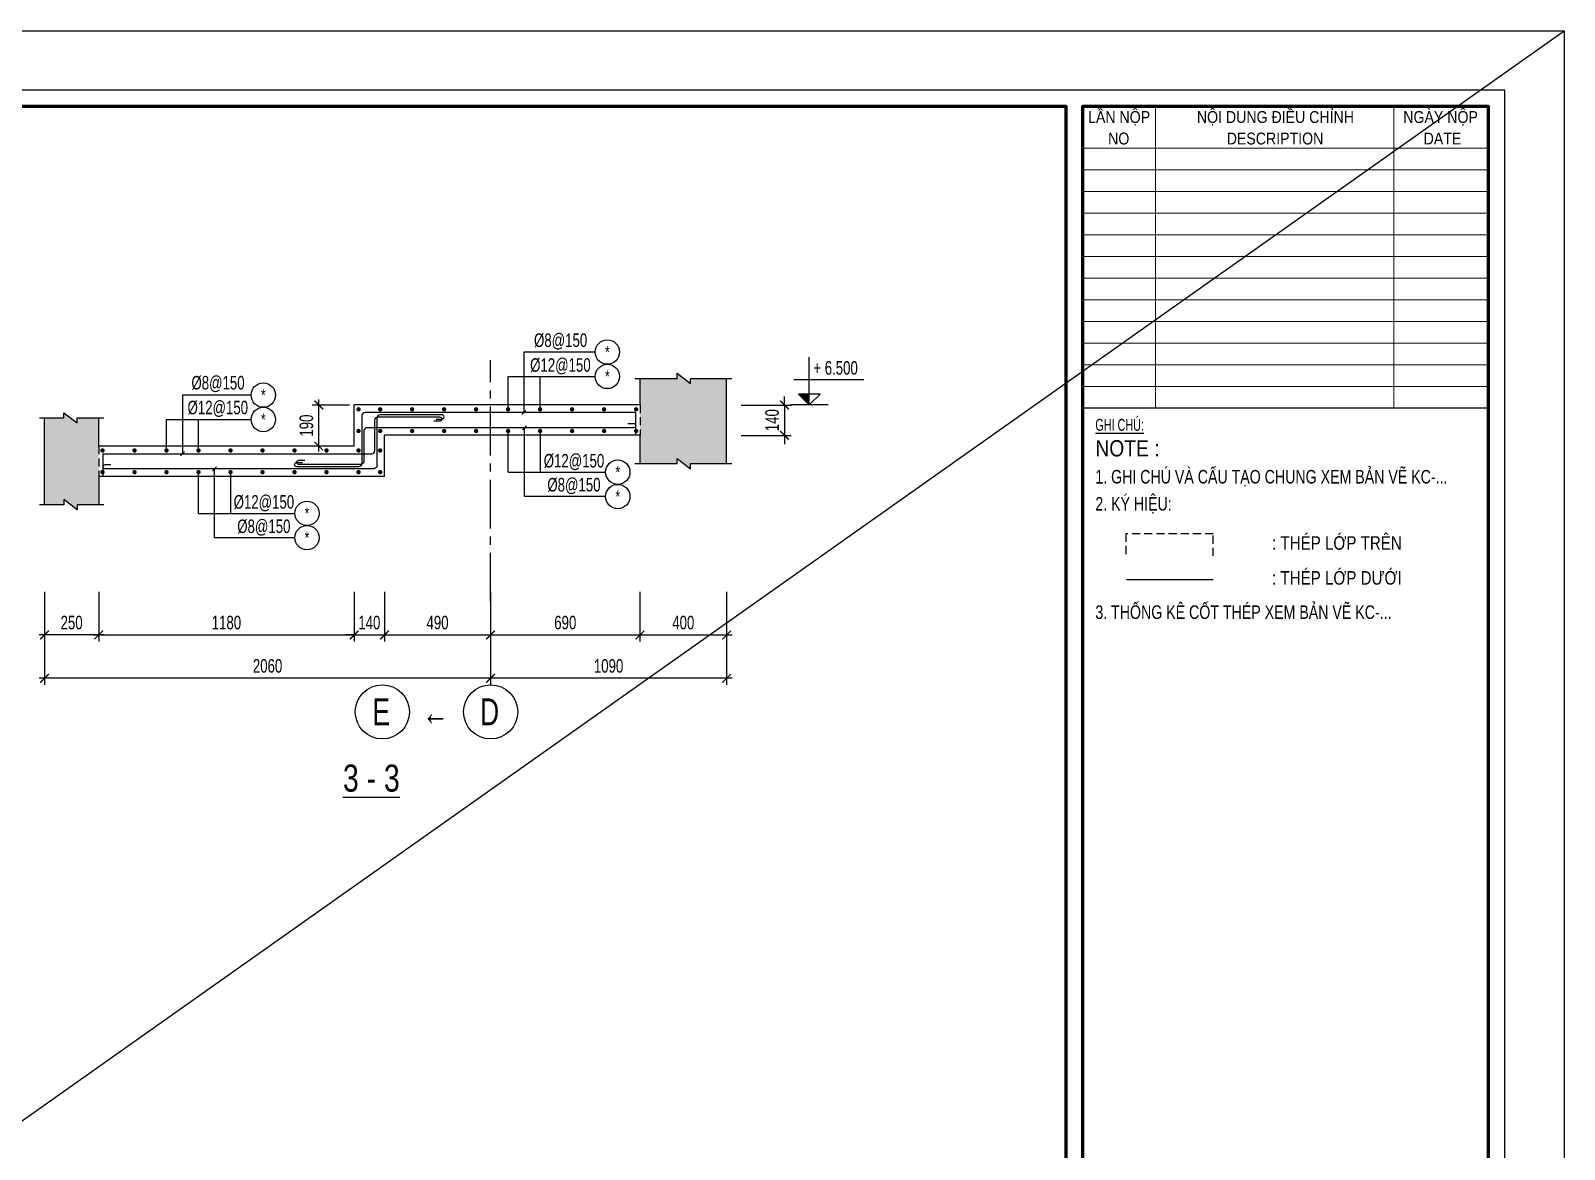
# Model space of a CAD drawing. Header units: millimetres. Extents: x -77370 to 109412, y -14880 to 214694.
# Drawn here: x 69934 to 84100, y 204368 to 214694 of the extents above; entities that cross this region are included whole.
import ezdxf
from ezdxf.enums import TextEntityAlignment as Align

# ---------------------------------------------------------------- set-up
doc = ezdxf.new("R2010")
doc.units = ezdxf.units.MM
doc.header["$LTSCALE"] = 300
doc.header["$MEASUREMENT"] = 0
doc.header["$PDMODE"] = 66
doc.linetypes.add('CENTER2', pattern=[1.125, 0.75, -0.125, 0.125, -0.125])
doc.linetypes.add('HIDDEN', pattern=[0.375, 0.25, -0.125])
doc.layers.get('0').update_dxf_attribs({"linetype": 'CONTINUOUS'})
doc.layers.get('DEFPOINTS').update_dxf_attribs({"linetype": 'CONTINUOUS'})
for name, color, linetype in [('CDC -TEXT KHUNG', 7, 'CONTINUOUS'), ('CDC-KHUNGTEN', 7, 'CONTINUOUS'), ('CDC.01.AXIS', 160, 'CENTER2'), ('CDC.02.DIM', 1, 'CONTINUOUS'), ('CDC.03.BORDER', 3, 'CONTINUOUS'), ('CDC.05.STEEL', 4, 'CONTINUOUS'), ('CDC.06.TEXT', 2, 'CONTINUOUS'), ('CDC.10.HATCH', 251, 'CONTINUOUS'), ('CDC.11.NOTE', 8, 'CONTINUOUS'), ('CDC.14.STEELNUM', 2, 'CONTINUOUS'), ('KCS_HIDDEN', 8, 'HIDDEN'), ('KCS_SNODE', 6, 'CONTINUOUS'), ('KCS_STEEL', 4, 'CONTINUOUS'), ('KCS_TEXT', 2, 'CONTINUOUS')]:
    doc.layers.add(name, color=color, linetype=linetype)
doc.layers.add('KCS_Plotter', color=11, linetype='CONTINUOUS', plot=False)
doc.styles.add('ARIAL', font='arial.ttf', dxfattribs={"width": 0.65})
doc.styles.add('Arial_4', font='arial.ttf', dxfattribs={"width": 0.75, "height": 3})
doc.styles.add('KCS_SMTEXT', font='arial.ttf', dxfattribs={"width": 0.7})
doc.styles.add('KT CDC', font='arial.ttf', dxfattribs={"width": 0.85, "height": 200})
doc.dimstyles.new('KCS_DIM50 scale 2', dxfattribs={"dimscale": 50, "dimtxt": 2.5, "dimasz": 1.6, "dimexe": 1.2, "dimexo": 0, "dimgap": 1, "dimtad": 1, "dimdec": 0, "dimlfac": 0.5, "dimzin": 0, "dimdsep": 46, "dimtxsty": 'KCS_SMTEXT', "dimblk": 'ARCHTICK', "dimcen": 0, "dimdle": 1, "dimclrd": 256, "dimclre": 256, "dimclrt": 2, "dimadec": 0, "dimazin": 0, "dimtfac": 1, "dimtdec": 0, "dimtix": 1, "dimtmove": 2, "dimatfit": 3, "dimfxl": 1, "dimtolj": 1, "dimtzin": 0, "dimarcsym": 0})

# ---------------------------------------------------------------- blocks, each defined once
blk = doc.blocks.new('_ArchTick')
at = {"color": 0, "linetype": 'ByBlock', "const_width": 0.15}
blk.add_lwpolyline([(-0.5, -0.5), (0.5, 0.5)], dxfattribs=at)
blk = doc.blocks.new('*D1419')
at = {"layer": 'CDC.02.DIM', "lineweight": -2, "transparency": 16777216}
for p, q in [((76497, 211239), (76957, 211239)), ((76897, 211239), (76897, 211319)), ((76897, 211239), (76897, 210959)), ((76497, 210959), (76957, 210959)), ((76897, 210959), (76897, 210879))]:
    blk.add_line(p, q, dxfattribs=at)
at = {"layer": 'DEFPOINTS', "color": 0, "transparency": 16777216}
for p in [(76497, 211239), (76497, 210959), (76897, 210959)]:
    blk.add_point(p, dxfattribs=at)
at = {"layer": 'CDC.02.DIM', "lineweight": -2, "transparency": 16777216, "xscale": 80, "yscale": 80, "zscale": 80}
for p, rotation in [((76897, 211239), 270), ((76897, 210959), 90)]:
    blk.add_blockref('_ArchTick', p, dxfattribs=dict(at, rotation=rotation))
at = {"layer": 'CDC.02.DIM', "color": 2, "transparency": 16777216, "insert": (76783, 211099), "char_height": 125, "attachment_point": 5, "rotation": 90, "style": 'KCS_SMTEXT'}
blk.add_mtext('\\A1;140', dxfattribs=at)
blk = doc.blocks.new('*D1421')
at = {"layer": 'CDC.02.DIM', "lineweight": -2, "transparency": 16777216}
for p, q in [((73202, 209516), (73202, 209056)), ((74182, 209516), (74182, 209056)), ((73152, 209116), (74232, 209116))]:
    blk.add_line(p, q, dxfattribs=at)
at = {"layer": 'DEFPOINTS', "color": 0, "transparency": 16777216}
for p in [(73202, 209516), (74182, 209516), (74182, 209116)]:
    blk.add_point(p, dxfattribs=at)
at = {"layer": 'CDC.02.DIM', "lineweight": -2, "transparency": 16777216, "xscale": 80, "yscale": 80, "zscale": 80, "rotation": 180}
blk.add_blockref('_ArchTick', (73202, 209116), dxfattribs=at)
at = {"layer": 'CDC.02.DIM', "lineweight": -2, "transparency": 16777216, "xscale": 80, "yscale": 80, "zscale": 80}
blk.add_blockref('_ArchTick', (74182, 209116), dxfattribs=at)
at = {"layer": 'CDC.02.DIM', "color": 2, "transparency": 16777216, "insert": (73692, 209230), "char_height": 125, "attachment_point": 5, "style": 'KCS_SMTEXT'}
blk.add_mtext('\\A1;490', dxfattribs=at)
blk = doc.blocks.new('*D1422')
at = {"layer": 'CDC.02.DIM', "lineweight": -2, "transparency": 16777216}
for p, q in [((70562, 209516), (70562, 209056)), ((72922, 209516), (72922, 209056)), ((70512, 209116), (72972, 209116))]:
    blk.add_line(p, q, dxfattribs=at)
at = {"layer": 'DEFPOINTS', "color": 0, "transparency": 16777216}
for p in [(70562, 209516), (72922, 209516), (72922, 209116)]:
    blk.add_point(p, dxfattribs=at)
at = {"layer": 'CDC.02.DIM', "lineweight": -2, "transparency": 16777216, "xscale": 80, "yscale": 80, "zscale": 80, "rotation": 180}
blk.add_blockref('_ArchTick', (70562, 209116), dxfattribs=at)
at = {"layer": 'CDC.02.DIM', "lineweight": -2, "transparency": 16777216, "xscale": 80, "yscale": 80, "zscale": 80}
blk.add_blockref('_ArchTick', (72922, 209116), dxfattribs=at)
at = {"layer": 'CDC.02.DIM', "color": 2, "transparency": 16777216, "insert": (71742, 209230), "char_height": 125, "attachment_point": 5, "style": 'KCS_SMTEXT'}
blk.add_mtext('\\A1;1180', dxfattribs=at)
blk = doc.blocks.new('*D1423')
at = {"layer": 'CDC.02.DIM', "lineweight": -2, "transparency": 16777216}
for p, q in [((72922, 209516), (72922, 209056)), ((73202, 209516), (73202, 209056)), ((72922, 209116), (72842, 209116)), ((72922, 209116), (73202, 209116)), ((73202, 209116), (73282, 209116))]:
    blk.add_line(p, q, dxfattribs=at)
at = {"layer": 'DEFPOINTS', "color": 0, "transparency": 16777216}
for p in [(72922, 209516), (73202, 209516), (73202, 209116)]:
    blk.add_point(p, dxfattribs=at)
at = {"layer": 'CDC.02.DIM', "lineweight": -2, "transparency": 16777216, "xscale": 80, "yscale": 80, "zscale": 80}
blk.add_blockref('_ArchTick', (72922, 209116), dxfattribs=at)
at = {"layer": 'CDC.02.DIM', "lineweight": -2, "transparency": 16777216, "xscale": 80, "yscale": 80, "zscale": 80, "rotation": 180}
blk.add_blockref('_ArchTick', (73202, 209116), dxfattribs=at)
at = {"layer": 'CDC.02.DIM', "color": 2, "transparency": 16777216, "insert": (73062, 209230), "char_height": 125, "attachment_point": 5, "style": 'KCS_SMTEXT'}
blk.add_mtext('\\A1;140', dxfattribs=at)
blk = doc.blocks.new('*D1424')
at = {"layer": 'CDC.02.DIM', "lineweight": -2, "transparency": 16777216}
for p, q in [((75562, 209516), (75562, 209056)), ((76362, 209516), (76362, 209056)), ((75512, 209116), (76412, 209116))]:
    blk.add_line(p, q, dxfattribs=at)
at = {"layer": 'DEFPOINTS', "color": 0, "transparency": 16777216}
for p in [(75562, 209516), (76362, 209516), (76362, 209116)]:
    blk.add_point(p, dxfattribs=at)
at = {"layer": 'CDC.02.DIM', "lineweight": -2, "transparency": 16777216, "xscale": 80, "yscale": 80, "zscale": 80, "rotation": 180}
blk.add_blockref('_ArchTick', (75562, 209116), dxfattribs=at)
at = {"layer": 'CDC.02.DIM', "lineweight": -2, "transparency": 16777216, "xscale": 80, "yscale": 80, "zscale": 80}
blk.add_blockref('_ArchTick', (76362, 209116), dxfattribs=at)
at = {"layer": 'CDC.02.DIM', "color": 2, "transparency": 16777216, "insert": (75962, 209230), "char_height": 125, "attachment_point": 5, "style": 'KCS_SMTEXT'}
blk.add_mtext('\\A1;400', dxfattribs=at)
blk = doc.blocks.new('*D1425')
at = {"layer": 'CDC.02.DIM', "lineweight": -2, "transparency": 16777216}
for p, q in [((70062, 209516), (70062, 209056)), ((70562, 209516), (70562, 209056)), ((70612, 209116), (70012, 209116))]:
    blk.add_line(p, q, dxfattribs=at)
at = {"layer": 'DEFPOINTS', "color": 0, "transparency": 16777216}
for p in [(70062, 209516), (70562, 209516), (70062, 209116)]:
    blk.add_point(p, dxfattribs=at)
at = {"layer": 'CDC.02.DIM', "lineweight": -2, "transparency": 16777216, "xscale": 80, "yscale": 80, "zscale": 80, "rotation": 180}
blk.add_blockref('_ArchTick', (70062, 209116), dxfattribs=at)
at = {"layer": 'CDC.02.DIM', "lineweight": -2, "transparency": 16777216, "xscale": 80, "yscale": 80, "zscale": 80}
blk.add_blockref('_ArchTick', (70562, 209116), dxfattribs=at)
at = {"layer": 'CDC.02.DIM', "color": 2, "transparency": 16777216, "insert": (70312, 209230), "char_height": 125, "attachment_point": 5, "style": 'KCS_SMTEXT'}
blk.add_mtext('\\A1;250', dxfattribs=at)
blk = doc.blocks.new('*D1426')
at = {"layer": 'CDC.02.DIM', "lineweight": -2, "transparency": 16777216}
for p, q in [((74182, 209516), (74182, 208656)), ((76362, 209516), (76362, 208656)), ((76412, 208716), (74132, 208716))]:
    blk.add_line(p, q, dxfattribs=at)
at = {"layer": 'DEFPOINTS', "color": 0, "transparency": 16777216}
for p in [(74182, 209516), (76362, 209516), (74182, 208716)]:
    blk.add_point(p, dxfattribs=at)
at = {"layer": 'CDC.02.DIM', "lineweight": -2, "transparency": 16777216, "xscale": 80, "yscale": 80, "zscale": 80, "rotation": 180}
blk.add_blockref('_ArchTick', (74182, 208716), dxfattribs=at)
at = {"layer": 'CDC.02.DIM', "lineweight": -2, "transparency": 16777216, "xscale": 80, "yscale": 80, "zscale": 80}
blk.add_blockref('_ArchTick', (76362, 208716), dxfattribs=at)
at = {"layer": 'CDC.02.DIM', "color": 2, "transparency": 16777216, "insert": (75272, 208830), "char_height": 125, "attachment_point": 5, "style": 'KCS_SMTEXT'}
blk.add_mtext('\\A1;1090', dxfattribs=at)
blk = doc.blocks.new('*D986')
at = {"layer": 'CDC.02.DIM', "lineweight": -2, "transparency": 16777216}
for p, q in [((72878, 211239), (72535, 211239)), ((72595, 210809), (72595, 211289)), ((72878, 210859), (72535, 210859))]:
    blk.add_line(p, q, dxfattribs=at)
at = {"layer": 'DEFPOINTS', "color": 0, "transparency": 16777216}
for p in [(72595, 211239), (72878, 211239), (72878, 210859)]:
    blk.add_point(p, dxfattribs=at)
at = {"layer": 'CDC.02.DIM', "lineweight": -2, "transparency": 16777216, "xscale": 80, "yscale": 80, "zscale": 80}
for p, rotation in [((72595, 211239), 90), ((72595, 210859), 270)]:
    blk.add_blockref('_ArchTick', p, dxfattribs=dict(at, rotation=rotation))
at = {"layer": 'CDC.02.DIM', "color": 2, "transparency": 16777216, "insert": (72481, 211049), "char_height": 125, "attachment_point": 5, "rotation": 90, "style": 'KCS_SMTEXT'}
blk.add_mtext('\\A1;190', dxfattribs=at)
blk = doc.blocks.new('*D987')
at = {"layer": 'CDC.02.DIM', "lineweight": -2, "transparency": 16777216}
for p, q in [((70062, 209516), (70062, 208656)), ((74182, 209516), (74182, 208656)), ((74232, 208716), (70012, 208716))]:
    blk.add_line(p, q, dxfattribs=at)
at = {"layer": 'DEFPOINTS', "color": 0, "transparency": 16777216}
for p in [(70062, 209516), (74182, 209516), (70062, 208716)]:
    blk.add_point(p, dxfattribs=at)
at = {"layer": 'CDC.02.DIM', "lineweight": -2, "transparency": 16777216, "xscale": 80, "yscale": 80, "zscale": 80, "rotation": 180}
blk.add_blockref('_ArchTick', (70062, 208716), dxfattribs=at)
at = {"layer": 'CDC.02.DIM', "lineweight": -2, "transparency": 16777216, "xscale": 80, "yscale": 80, "zscale": 80}
blk.add_blockref('_ArchTick', (74182, 208716), dxfattribs=at)
at = {"layer": 'CDC.02.DIM', "color": 2, "transparency": 16777216, "insert": (72122, 208830), "char_height": 125, "attachment_point": 5, "style": 'KCS_SMTEXT'}
blk.add_mtext('\\A1;2060', dxfattribs=at)
blk = doc.blocks.new('*D988')
at = {"layer": 'CDC.02.DIM', "lineweight": -2, "transparency": 16777216}
for p, q in [((74182, 209516), (74182, 209056)), ((75562, 209516), (75562, 209056)), ((74132, 209116), (75612, 209116))]:
    blk.add_line(p, q, dxfattribs=at)
at = {"layer": 'DEFPOINTS', "color": 0, "transparency": 16777216}
for p in [(74182, 209516), (75562, 209516), (75562, 209116)]:
    blk.add_point(p, dxfattribs=at)
at = {"layer": 'CDC.02.DIM', "lineweight": -2, "transparency": 16777216, "xscale": 80, "yscale": 80, "zscale": 80, "rotation": 180}
blk.add_blockref('_ArchTick', (74182, 209116), dxfattribs=at)
at = {"layer": 'CDC.02.DIM', "lineweight": -2, "transparency": 16777216, "xscale": 80, "yscale": 80, "zscale": 80}
blk.add_blockref('_ArchTick', (75562, 209116), dxfattribs=at)
at = {"layer": 'CDC.02.DIM', "color": 2, "transparency": 16777216, "insert": (74872, 209230), "char_height": 125, "attachment_point": 5, "style": 'KCS_SMTEXT'}
blk.add_mtext('\\A1;690', dxfattribs=at)
blk = doc.blocks.new('Khung tên chuẩn')
at = {"layer": 'CDC-KHUNGTEN', "color": 8, "lineweight": 9}
for p, q in [((76550, 58000), (76550, 52433)), ((80950, 58000), (80950, 52433)), ((82700, 57233), (75200, 57233)), ((82700, 56833), (75200, 56833)), ((82700, 56433), (75200, 56433)), ((82700, 56033), (75200, 56033)), ((82700, 55633), (75200, 55633)), ((82700, 55233), (75200, 55233)), ((82700, 54833), (75200, 54833)), ((82700, 54433), (75200, 54433)), ((82700, 54033), (75200, 54033)), ((82700, 53633), (75200, 53633)), ((82700, 53233), (75200, 53233)), ((82700, 52833), (75200, 52833))]:
    blk.add_line(p, q, dxfattribs=at)
at = {"layer": 'CDC-KHUNGTEN', "color": 6, "lineweight": 25}
blk.add_line((82700, 52433), (75200, 52433), dxfattribs=at)
at = {"layer": 'CDC-KHUNGTEN', "color": 8}
blk.add_lwpolyline([(75096, 1100), (83000, 1100), (83000, 58300), (3000, 58300), (3000, 1100), (75096, 1100)], dxfattribs=at)
at = {"layer": 'CDC-KHUNGTEN', "color": 255, "lineweight": 60}
blk.add_lwpolyline([(74900, 1400), (74900, 58000), (3300, 58000), (3300, 1400), (74900, 1400)], close=True, dxfattribs=at)
blk.add_lwpolyline([(75200, 1400), (82700, 1400), (82700, 58000), (75200, 58000), (75200, 1400)], dxfattribs=at)
at = {"layer": 'DEFPOINTS', "color": 1, "ltscale": 0.2}
blk.add_lwpolyline([(0, 0), (0, 59400), (84100, 59400), (84100, 0), (0, 0)], close=True, dxfattribs=at)
at = {"layer": 'CDC -TEXT KHUNG', "color": 7, "style": 'KT CDC', "width": 0.85}
for s, p in [('NO', (75672, 57299)), ('DESCRIPTION', (77863, 57299)), ('DATE', (81501, 57299))]:
    blk.add_text(s, height=220, dxfattribs=at).set_placement(p)
at = {"layer": 'CDC -TEXT KHUNG', "char_height": 220, "attachment_point": 2, "line_spacing_factor": 0.941778, "style": 'KT CDC'}
for s, insert, width in [('LẦN NỘP', (75875, 57916), 1464.22), ('NỘI DUNG ĐIỀU CHỈNH', (78763, 57916), 3699.71), ('NGÀY NỘP', (81814, 57916), 1755.59)]:
    blk.add_mtext(s, dxfattribs=dict(at, insert=insert, width=width))
at = {"layer": 'CDC-KHUNGTEN', "color": 7, "style": 'Arial_4', "width": 0.85}
blk.add_text('NOTE :', height=300, dxfattribs=at).set_placement((75436, 51540))
at = {"layer": 'CDC-KHUNGTEN', "color": 6, "insert": (75436, 52233), "char_height": 220, "width": 1881.96, "attachment_point": 1, "style": 'ARIAL'}
blk.add_mtext('{\\LGHI CHÚ:}', dxfattribs=at)

msp = doc.modelspace()

# ---------------------------------------------------------------- hatches: boundary and pattern name
at = {"layer": 'CDC.10.HATCH'}
h = msp.add_hatch(dxfattribs=at)
h.set_pattern_fill('BETONG', color=256, scale=30, style=0, pattern_type=2)
h.set_pattern_definition([(50, (-2200245.2, 1612948.56), (215.178055, -18.82564), [22.5, -247.5]), (355, (-2200245.2, 1612948.56), (-41.6254, 225.65764), [18, -198]), (100.4514, (-2200227.26, 1612947), (173.552815, 206.831863), [19.122057, -210.342634]), (46.1842, (-2200245.2, 1613008.56), (320.172315, -49.655704), [33.75, -371.25]), (96.6356, (-2200218.5, 1613004.43), (280.39881, 292.23536), [28.683086, -315.5139]), (351.1842, (-2200245.2, 1613008.56), (280.398584, 292.23558), [27, -297]), (21, (-2200215.2, 1612993.56), (179.072116, -120.785667), [22.5, -247.5]), (226, (-2200215.2, 1612993.56), (201.564637, -109.661943), [18, -198]), (71.4514, (-2200200.27, 1612983.5), (252.066789, 96.759149), [19.122057, -210.342634]), (67.5, (-2200245.195, 1612948.56), (-46.774855, 88.3123386), [0, -195.6, 0, -201, 0, -198.75]), (4.5, (-2200245.2, 1612948.56), (85.005277, 114.0309566), [0, -114.6, 0, -191.1, 0, -75.75]), (327.5, (-2200312.095, 1612948.56), (160.1467309, -6.7664615), [0, -75, 0, -234, 0, -310.5]), (317.5, (-2200342.1, 1612948.56), (174.955851, 30.031495), [0, -97.5, 0, -155.4, 0, -220.5]), (315, (-2200245.2, 1612948.56), (90.1561146, 90.1561146), []), (315, (-2200245.2, 1612985.31), (90.1561146, 90.1561146), [])])
h.paths.add_polyline_path([(70562.3, 210859.3), (70562.3, 211120), (70364.4, 211120), (70364.4, 211073.2), (70239.4, 211166.9), (70239.4, 211120), (70062.3, 211120), (70062.3, 210318.7), (70239.4, 210318.7), (70239.4, 210365.5), (70364.4, 210271.8), (70364.4, 210318.7), (70562.3, 210318.7), (70562.3, 210579.3)])
h.paths.add_polyline_path([(76362.3, 211485.3), (76029.5, 211485.3), (76029.5, 211438.4), (75904.5, 211532.2), (75904.5, 211485.3), (75562.3, 211485.3), (75562.3, 210698.1), (75904.5, 210698.1), (75904.5, 210745), (76029.5, 210651.2), (76029.5, 210698.1), (76362.3, 210698.1)])

# ---------------------------------------------------------------- linework, layer by layer
at = {"layer": 'CDC.01.AXIS', "ltscale": 2}
msp.add_line((74182.3, 209423.9), (74182.3, 211653.1), dxfattribs=at)
at = {"layer": 'CDC.02.DIM', "linetype": 'ByBlock'}
for p, q in [((77125.5, 211239.3), (77125.5, 211680.5)), ((77629.7, 211472.9), (76981.6, 211472.9)), ((77298.7, 211239.3), (76952.3, 211239.3)), ((77226.2, 211340), (77024.9, 211340)), ((77125.5, 211239.3), (77024.9, 211340)), ((77125.5, 211239.3), (77226.2, 211340))]:
    msp.add_line(p, q, dxfattribs=at)
at = {"layer": 'CDC.02.DIM'}
for centre in [(73182.3, 208406.4), (74182.3, 208406.4)]:
    msp.add_circle(centre, 250, dxfattribs=at)
at = {"layer": 'CDC.02.DIM', "linetype": 'ByBlock'}
msp.add_solid([(77024.9, 211340), (77125.5, 211239.3), (77125.5, 211340)], dxfattribs=at)
at = {"layer": 'CDC.03.BORDER'}
for p, q in [((75562.3, 211239.3), (75562.3, 211485.3)), ((76362.3, 210698.1), (76362.3, 211485.3)), ((76362.3, 210698.1), (76362.3, 211485.3)), ((75562.3, 211239.3), (72922.3, 211239.3)), ((72922.3, 210859.3), (72922.3, 211239.3)), ((70062.3, 210318.7), (70062.3, 211120)), ((70562.3, 210859.3), (70562.3, 211120)), ((75562.3, 210959.3), (73202.3, 210959.3)), ((73202.3, 210579.3), (73202.3, 210959.3)), ((75562.3, 210698.1), (75562.3, 210959.3)), ((72922.3, 210859.3), (70562.3, 210859.3)), ((73202.3, 210579.3), (70562.3, 210579.3)), ((70562.3, 210579.3), (70562.3, 210318.7))]:
    msp.add_line(p, q, dxfattribs=at)
at = {"layer": 'CDC.05.STEEL'}
msp.add_line((80855.6, 209625), (80055.6, 209625), dxfattribs=at)
at = {"layer": 'CDC.05.STEEL', "linetype": 'HIDDEN'}
msp.add_lwpolyline([(80856.8, 209845.7), (80856.8, 210050.4), (80050.1, 210050.4), (80050.1, 209845.7)], dxfattribs=at)
at = {"layer": 'CDC.11.NOTE'}
for p, q in [((75148.2, 211727.8), (74489.5, 211727.8)), ((74489.5, 211727.8), (74489.5, 211169.4)), ((74344.1, 211502.8), (75148.2, 211502.8)), ((74344.1, 211199.3), (74344.1, 211502.8)), ((74639.6, 211199.3), (74639.6, 211502.8)), ((71969.8, 211330.4), (71337.2, 211330.4)), ((71337.2, 211330.4), (71337.2, 210789.3)), ((71188.9, 211105.4), (71969.8, 211105.4)), ((71188.9, 210819.3), (71188.9, 211105.4)), ((71484.5, 210819.3), (71484.5, 211105.4)), ((74344.1, 210619.1), (74344.1, 210999.3)), ((74494.8, 210394.1), (74494.8, 211029.3)), ((74639.6, 210999.3), (74639.6, 210619.1)), ((71484.5, 210239.1), (71484.5, 210619.3)), ((71632.9, 210014.1), (71632.9, 210649.3)), ((71780, 210619.3), (71780, 210239.1)), ((74344.1, 210619.1), (75244.5, 210619.1)), ((75244.5, 210394.1), (74494.8, 210394.1)), ((71484.5, 210239.1), (72373.8, 210239.1)), ((72373.8, 210014.1), (71632.9, 210014.1))]:
    msp.add_line(p, q, dxfattribs=at)
at = {"layer": 'CDC.11.NOTE', "color": 3}
for p, q in [((74508.1, 211187.9), (74471, 211150.8)), ((74513.3, 211047.9), (74476.2, 211010.8)), ((71355.7, 210807.9), (71318.6, 210770.8)), ((71651.4, 210667.9), (71614.3, 210630.8))]:
    msp.add_line(p, q, dxfattribs=at)
at = {"layer": 'CDC.11.NOTE', "color": 1}
for points in [[(75515.4, 211485.3), (75904.5, 211485.3), (75904.5, 211532.2), (76029.5, 211438.4), (76029.5, 211485.3), (76409.1, 211485.3)], [(70015.4, 211120), (70239.4, 211120), (70239.4, 211166.9), (70364.4, 211073.2), (70364.4, 211120), (70609.1, 211120)], [(75515.4, 210698.1), (75904.5, 210698.1), (75904.5, 210745), (76029.5, 210651.2), (76029.5, 210698.1), (76409.1, 210698.1)], [(70609.1, 210318.7), (70364.4, 210318.7), (70364.4, 210271.8), (70239.4, 210365.5), (70239.4, 210318.7), (70015.4, 210318.7)]]:
    msp.add_lwpolyline(points, dxfattribs=at)
at = {"layer": 'CDC.14.STEELNUM', "color": 8}
for centre in [(75260.7, 211727.8), (75260.7, 211502.8), (72082.3, 211330.4), (72082.3, 211105.4), (75357, 210619.1), (75357, 210394.1), (72486.3, 210239.1), (72486.3, 210014.1)]:
    msp.add_circle(centre, 112.5, dxfattribs=at)
at = {"layer": 'KCS_HIDDEN'}
for p, q in [((75562.3, 211239.3), (75562.3, 210959.3)), ((70562.3, 210859.3), (70562.3, 210579.3))]:
    msp.add_line(p, q, dxfattribs=at)
at = {"layer": 'KCS_Plotter'}
msp.add_line((42050, 184994.5), (84100, 214694.5), dxfattribs=at)
at = {"layer": 'KCS_SNODE', "const_width": 20}
for points in [[(72952.4, 211200.8, -1), (72972.2, 211197.9, -1)], [(73152.4, 211200.8, -1), (73172.2, 211197.9, -1)], [(73447.8, 211200.8, -1), (73467.6, 211197.9, -1)], [(73743.3, 211200.8, -1), (73763.1, 211197.9, -1)], [(74038.8, 211200.8, -1), (74058.6, 211197.9, -1)], [(74334.2, 211200.8, -1), (74354, 211197.9, -1)], [(74629.7, 211200.8, -1), (74649.5, 211197.9, -1)], [(74925.2, 211200.8, -1), (74945, 211197.9, -1)], [(75220.7, 211200.8, -1), (75240.5, 211197.9, -1)], [(75516.1, 211200.8, -1), (75535.9, 211197.9, -1)], [(72952.4, 211000.8, -1), (72972.2, 210997.9, -1)], [(73152.4, 211000.8, -1), (73172.2, 210997.9, -1)], [(73447.8, 211000.8, -1), (73467.6, 210997.9, -1)], [(73743.3, 211000.8, -1), (73763.1, 210997.9, -1)], [(74038.8, 211000.8, -1), (74058.6, 210997.9, -1)], [(74334.2, 211000.8, -1), (74354, 210997.9, -1)], [(74629.7, 211000.8, -1), (74649.5, 210997.9, -1)], [(74925.2, 211000.8, -1), (74945, 210997.9, -1)], [(75220.7, 211000.8, -1), (75240.5, 210997.9, -1)], [(75516.1, 211000.8, -1), (75535.9, 210997.9, -1)], [(70587.9, 210820.8, -1), (70607.7, 210817.9, -1)], [(70883.5, 210820.8, -1), (70903.2, 210817.9, -1)], [(71179, 210820.8, -1), (71198.8, 210817.9, -1)], [(71474.6, 210820.8, -1), (71494.4, 210817.9, -1)], [(71770.1, 210820.8, -1), (71789.9, 210817.9, -1)], [(72065.7, 210820.8, -1), (72085.5, 210817.9, -1)], [(72361.2, 210820.8, -1), (72381, 210817.9, -1)], [(72656.8, 210820.8, -1), (72676.6, 210817.9, -1)], [(72952.4, 210820.8, -1), (72972.2, 210817.9, -1)], [(73152.4, 210820.8, -1), (73172.2, 210817.9, -1)], [(70587.9, 210620.8, -1), (70607.7, 210617.9, -1)], [(70883.5, 210620.8, -1), (70903.2, 210617.9, -1)], [(71179, 210620.8, -1), (71198.8, 210617.9, -1)], [(71474.6, 210620.8, -1), (71494.4, 210617.9, -1)], [(71770.1, 210620.8, -1), (71789.9, 210617.9, -1)], [(72065.7, 210620.8, -1), (72085.5, 210617.9, -1)], [(72361.2, 210620.8, -1), (72381, 210617.9, -1)], [(72656.8, 210620.8, -1), (72676.6, 210617.9, -1)], [(72952.4, 210620.8, -1), (72972.2, 210617.9, -1)], [(73152.4, 210620.8, -1), (73172.2, 210617.9, -1)]]:
    msp.add_lwpolyline(points, format="xyb", close=True, dxfattribs=at)
at = {"layer": 'KCS_STEEL', "color": 4}
for points in [[(73678.8, 211108.8), (73732.3, 211108.8, 1), (73732.3, 211148.8), (73162.3, 211148.8, 0.4142136), (73132.3, 211118.8), (73132.3, 210679.3, -0.4142136), (73102.3, 210649.3), (70622.3, 210649.3, -1), (70622.3, 210689.3), (70675.7, 210689.3)], [(75522.3, 210959.3), (75522.3, 211169.4), (73022.3, 211169.4, 0.4142136), (72992.3, 211139.4), (72992.3, 210699.3, -0.4142136), (72962.3, 210669.3), (72392.3, 210669.3, -1), (72392.3, 210709.3), (72445.7, 210709.3)]]:
    msp.add_lwpolyline(points, format="xyb", dxfattribs=at)
at = {"layer": 'KCS_STEEL'}
for points in [[(70602.3, 210579.3), (70602.3, 210789.3), (73082.3, 210789.3, 0.4142136), (73112.3, 210819.3), (73112.3, 211098.8, -0.4142136), (73142.3, 211128.8), (73712.3, 211128.8, -1), (73712.3, 211088.8), (73658.8, 211088.8)], [(75448.8, 211069.3), (75502.3, 211069.3, -1), (75502.3, 211029.3), (73042.3, 211029.3, 0.4142136), (73012.3, 210999.3), (73012.3, 210719.3, -0.4142136), (72982.3, 210689.3), (72412.3, 210689.3, -1), (72412.3, 210729.3), (72465.7, 210729.3)]]:
    msp.add_lwpolyline(points, format="xyb", dxfattribs=at)

# ---------------------------------------------------------------- block references
at = {"xscale": 0.5000000002619345, "yscale": 0.5000000002619345, "zscale": 0.5000000002619345}
msp.add_blockref('Khung tên chuẩn', (42050, 184994.5), dxfattribs=at)

# ---------------------------------------------------------------- texts
at = {"layer": 'CDC.02.DIM', "color": 2, "linetype": 'ByBlock', "style": 'KCS_SMTEXT', "width": 0.7}
msp.add_text('+ 6.500', height=125, dxfattribs=at).set_placement((77162.9, 211519.5))
at = {"layer": 'CDC.02.DIM', "color": 4, "style": 'KCS_SMTEXT', "width": 0.7}
for s, p in [('E', (73172.8, 208406.4)), ('D', (74172.8, 208406.4)), ('←', (73672.8, 208406.4))]:
    msp.add_text(s, height=250, dxfattribs=at).set_placement(p, align=Align.MIDDLE)
at = {"layer": 'CDC.06.TEXT', "color": 2, "linetype": 'ByBlock', "style": 'KCS_SMTEXT', "width": 0.7}
for s, p in [('%%C8@150', (74829, 211828)), ('%%C12@150', (74827, 211599.2)), ('%%C8@150', (71664.4, 211435.6)), ('%%C12@150', (71662.4, 211206.7)), ('%%C12@150', (74952.5, 210715.5)), ('%%C8@150', (74952.1, 210494.2)), ('%%C12@150', (72088.2, 210335.5)), ('%%C8@150', (72087.8, 210110.5))]:
    msp.add_text(s, height=125, dxfattribs=at).set_placement(p, align=Align.MIDDLE)
at = {"layer": 'CDC.06.TEXT', "linetype": 'ByBlock', "style": 'KCS_SMTEXT', "width": 0.75}
msp.add_text('1. GHI CHÚ VÀ CẤU TẠO CHUNG XEM BẢN VẼ KC-...', height=125, rotation=360, dxfattribs=at).set_placement((79767.9, 210514.5))
at = {"layer": 'CDC.06.TEXT', "color": 4, "style": 'KCS_SMTEXT', "width": 0.75}
msp.add_text('%%U3 - 3', height=250, dxfattribs=at).set_placement((73080.7, 207795.1), align=Align.MIDDLE)
at = {"layer": 'CDC.14.STEELNUM', "style": 'KCS_SMTEXT', "width": 0.7}
for p in [(75260.7, 211727.8), (75260.7, 211502.8), (72082.3, 211330.4), (72082.3, 211105.4), (75357, 210619.1), (75357, 210394.1), (72486.3, 210239.1), (72486.3, 210014.1)]:
    msp.add_text('*', height=112.5, dxfattribs=at).set_placement(p, align=Align.MIDDLE)
at = {"layer": 'KCS_TEXT', "style": 'KCS_SMTEXT', "width": 0.75}
for s, p in [('2. KÝ HIỆU:', (79767.9, 210389.5)), ('3. THỐNG KÊ CỐT THÉP XEM BẢN VẼ KC-...', (79767.9, 209389.5))]:
    msp.add_text(s, height=125, dxfattribs=at).set_placement(p, align=Align.TOP_LEFT)
at = {"layer": 'KCS_TEXT', "style": 'KCS_SMTEXT', "width": 0.8}
for s, p in [(': THÉP LỚP TRÊN', (81400.2, 209902.8)), (': THÉP LỚP DƯỚI', (81400.2, 209580.7))]:
    msp.add_text(s, height=125, dxfattribs=at).set_placement(p)

# ---------------------------------------------------------------- dimensions: what is measured, and where the dimension line sits
at = {"layer": 'CDC.02.DIM'}
for base, p1, p2, angle, picture, middle in [((72595.2, 211238.7), (72877.6, 210859.3), (72877.6, 211238.7), 90, '*D986', (72481.4, 211049)), ((76897.3, 210959.3), (76497.3, 211239.3), (76497.3, 210959.3), 90, '*D1419', (76783.5, 211099.3)), ((70062.3, 209116.4), (70562.3, 209516.4), (70062.3, 209516.4), 180, '*D1425', (70312.3, 209230.2)), ((70062.3, 208716.4), (74182.3, 209516.4), (70062.3, 209516.4), 180, '*D987', (72122.3, 208830.2)), ((74182.3, 208716.4), (76362.3, 209516.4), (74182.3, 209516.4), 180, '*D1426', (75272.3, 208830.2))]:
    dim = msp.add_linear_dim(base=base, p1=p1, p2=p2, angle=angle, dimstyle='KCS_DIM50 scale 2', dxfattribs=at)
    dim.commit()
    dim.dimension.update_dxf_attribs({"geometry": picture, "text_midpoint": middle})
for base, p1, p2, picture, middle in [((72922.3, 209116.4), (70562.3, 209516.4), (72922.3, 209516.4), '*D1422', (71742.3, 209230.2)), ((73202.3, 209116.4), (72922.3, 209516.4), (73202.3, 209516.4), '*D1423', (73062.3, 209230.2)), ((74182.3, 209116.4), (73202.3, 209516.4), (74182.3, 209516.4), '*D1421', (73692.3, 209230.2)), ((75562.3, 209116.4), (74182.3, 209516.4), (75562.3, 209516.4), '*D988', (74872.3, 209230.2)), ((76362.3, 209116.4), (75562.3, 209516.4), (76362.3, 209516.4), '*D1424', (75962.3, 209230.2))]:
    dim = msp.add_linear_dim(base=base, p1=p1, p2=p2, dimstyle='KCS_DIM50 scale 2', dxfattribs=at)
    dim.commit()
    dim.dimension.update_dxf_attribs({"geometry": picture, "text_midpoint": middle})

doc.saveas('drawing.dxf')
